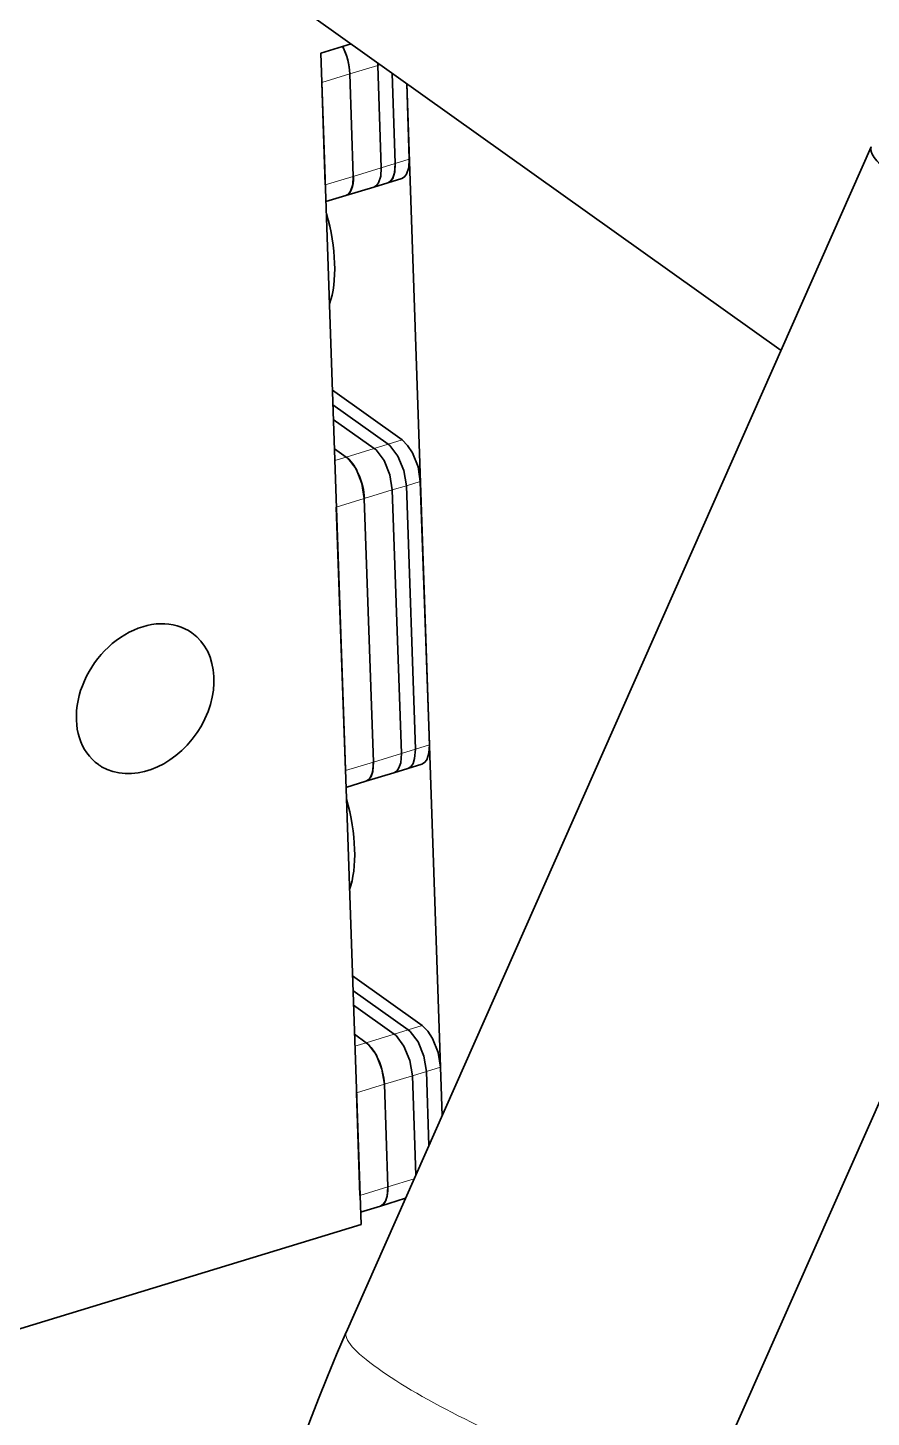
# Model space of a CAD drawing. Header units: millimetres. Extents: x 1333 to 129696, y -57210 to 105899.
# Drawn here: x 57141.5 to 57147.92, y 101246.33 to 101256.9 of the extents above; entities that cross this region are included whole.
import ezdxf

# ---------------------------------------------------------------- set-up
doc = ezdxf.new("R2010")
doc.units = ezdxf.units.MM
doc.header["$LTSCALE"] = 0.5

msp = doc.modelspace()

# ---------------------------------------------------------------- linework, layer by layer
at = {"color": 7, "lineweight": 35}
for p, q in [((57147.237, 101254.443), (57138.651, 101260.556)), ((57143.734, 101256.704), (57144.04, 101247.793)), ((57144.387, 101256.472), (57144.656, 101248.62)), ((57147.922, 101255.99), (57143.926, 101246.973)), ((57150.665, 101254.775), (57146.669, 101245.758))]:
    msp.add_line(p, q, dxfattribs=at)
at = {"color": 7, "lineweight": 35, "ltscale": 0.023911}
msp.add_line((57143.963, 101256.774), (57143.734, 101256.704), dxfattribs=at)
at = {"color": 7, "lineweight": 13, "ltscale": 0.022277}
for p, q in [((57143.954, 101256.546), (57144.167, 101256.611)), ((57143.926, 101253.631), (57144.139, 101253.696)), ((57144.064, 101253.316), (57144.277, 101253.381)), ((57144.133, 101251.311), (57144.346, 101251.376)), ((57144.079, 101249.176), (57144.292, 101249.241)), ((57144.217, 101248.86), (57144.43, 101248.925))]:
    msp.add_line(p, q, dxfattribs=at)
at = {"color": 7, "lineweight": 35, "ltscale": 0.001865}
msp.add_line((57144.167, 101256.611), (57144.166, 101256.629), dxfattribs=at)
msp.add_line((57144.167, 101256.611), (57144.166, 101256.629), dxfattribs=at)
at = {"color": 7, "lineweight": 13, "ltscale": 0.001832}
msp.add_line((57144.167, 101256.611), (57144.184, 101256.616), dxfattribs=at)
at = {"color": 7, "lineweight": 35, "ltscale": 0.078016}
for p, q in [((57144.193, 101255.831), (57144.167, 101256.611)), ((57144.193, 101255.831), (57144.167, 101256.611)), ((57144.004, 101248.795), (57144.031, 101248.015))]:
    msp.add_line(p, q, dxfattribs=at)
at = {"color": 7, "lineweight": 13, "ltscale": 0.022271}
for p, q in [((57143.741, 101256.481), (57143.954, 101256.546)), ((57143.767, 101255.701), (57143.98, 101255.766)), ((57143.98, 101255.766), (57144.193, 101255.831)), ((57143.851, 101253.251), (57144.064, 101253.316)), ((57143.92, 101251.246), (57144.133, 101251.311)), ((57144.004, 101248.795), (57144.217, 101248.86)), ((57144.031, 101248.015), (57144.244, 101248.08))]:
    msp.add_line(p, q, dxfattribs=at)
at = {"color": 7, "lineweight": 35, "ltscale": 0.078015}
for p, q in [((57143.954, 101256.546), (57143.98, 101255.766)), ((57143.98, 101255.766), (57143.954, 101256.546))]:
    msp.add_line(p, q, dxfattribs=at)
at = {"color": 7, "lineweight": 35, "ltscale": 0.068734}
msp.add_line((57144.3, 101255.864), (57144.276, 101256.551), dxfattribs=at)
msp.add_line((57144.3, 101255.864), (57144.276, 101256.551), dxfattribs=at)
at = {"color": 7, "lineweight": 35, "ltscale": 0.078017}
for p, q in [((57143.741, 101256.481), (57143.767, 101255.701)), ((57144.217, 101248.86), (57144.244, 101248.08)), ((57144.244, 101248.08), (57144.217, 101248.86))]:
    msp.add_line(p, q, dxfattribs=at)
at = {"color": 7, "lineweight": 35, "ltscale": 0.057622}
msp.add_line((57144.387, 101256.472), (57144.406, 101255.896), dxfattribs=at)
at = {"color": 7, "lineweight": 13, "ltscale": 0.011141}
msp.add_line((57144.193, 101255.831), (57144.3, 101255.864), dxfattribs=at)
at = {"color": 7, "lineweight": 13, "ltscale": 0.011135}
for p, q in [((57144.3, 101255.864), (57144.406, 101255.896)), ((57144.246, 101253.729), (57144.352, 101253.761)), ((57144.139, 101253.696), (57144.246, 101253.729)), ((57144.384, 101253.413), (57144.49, 101253.446)), ((57144.277, 101253.381), (57144.384, 101253.413)), ((57144.453, 101251.408), (57144.559, 101251.441)), ((57144.346, 101251.376), (57144.453, 101251.408)), ((57144.292, 101249.241), (57144.398, 101249.273)), ((57144.398, 101249.273), (57144.505, 101249.306)), ((57144.43, 101248.925), (57144.537, 101248.958)), ((57144.537, 101248.958), (57144.643, 101248.99))]:
    msp.add_line(p, q, dxfattribs=at)
at = {"color": 7, "lineweight": 35, "ltscale": 0.022271}
for p, q in [((57143.923, 101255.62), (57144.136, 101255.685)), ((57144.076, 101251.165), (57144.289, 101251.23))]:
    msp.add_line(p, q, dxfattribs=at)
at = {"color": 7, "lineweight": 35, "ltscale": 0.011135}
for p, q in [((57144.136, 101255.685), (57144.242, 101255.718)), ((57144.242, 101255.718), (57144.349, 101255.75)), ((57144.289, 101251.23), (57144.395, 101251.262)), ((57144.395, 101251.262), (57144.502, 101251.295))]:
    msp.add_line(p, q, dxfattribs=at)
at = {"color": 7, "lineweight": 35, "ltscale": 0.015788}
msp.add_line((57143.772, 101255.574), (57143.923, 101255.62), dxfattribs=at)
at = {"color": 7, "lineweight": 35, "ltscale": 0.065223}
for p, q in [((57144.352, 101253.761), (57143.821, 101254.14)), ((57143.974, 101249.684), (57144.505, 101249.306))]:
    msp.add_line(p, q, dxfattribs=at)
at = {"color": 7, "lineweight": 35, "ltscale": 0.051682}
for p, q in [((57144.246, 101253.729), (57143.825, 101254.029)), ((57144.246, 101253.729), (57143.825, 101254.029)), ((57144.398, 101249.273), (57143.977, 101249.573)), ((57144.398, 101249.273), (57143.977, 101249.573))]:
    msp.add_line(p, q, dxfattribs=at)
at = {"color": 7, "lineweight": 35, "ltscale": 0.038142}
for p, q in [((57144.139, 101253.696), (57143.828, 101253.918)), ((57144.139, 101253.696), (57143.828, 101253.918)), ((57144.292, 101249.241), (57143.981, 101249.462)), ((57144.292, 101249.241), (57143.981, 101249.462))]:
    msp.add_line(p, q, dxfattribs=at)
at = {"color": 7, "lineweight": 35, "ltscale": 0.011052}
for p, q in [((57143.836, 101253.695), (57143.926, 101253.631)), ((57143.926, 101253.631), (57143.836, 101253.695)), ((57143.989, 101249.24), (57144.079, 101249.176)), ((57144.079, 101249.176), (57143.989, 101249.24))]:
    msp.add_line(p, q, dxfattribs=at)
at = {"color": 7, "lineweight": 13, "ltscale": 0.009087}
for p, q in [((57143.839, 101253.605), (57143.926, 101253.631)), ((57143.992, 101249.149), (57144.079, 101249.176))]:
    msp.add_line(p, q, dxfattribs=at)
at = {"color": 7, "lineweight": 35, "ltscale": 0.200614}
for p, q in [((57144.49, 101253.446), (57144.559, 101251.441)), ((57144.346, 101251.376), (57144.277, 101253.381)), ((57144.346, 101251.376), (57144.277, 101253.381)), ((57144.453, 101251.408), (57144.384, 101253.413)), ((57144.453, 101251.408), (57144.384, 101253.413)), ((57143.851, 101253.251), (57143.92, 101251.246)), ((57144.064, 101253.316), (57144.133, 101251.311)), ((57144.133, 101251.311), (57144.064, 101253.316))]:
    msp.add_line(p, q, dxfattribs=at)
at = {"color": 7, "lineweight": 35, "ltscale": 0.015787}
msp.add_line((57143.924, 101251.118), (57144.075, 101251.165), dxfattribs=at)
at = {"color": 7, "lineweight": 35, "ltscale": 0.075659}
msp.add_line((57144.456, 101248.169), (57144.43, 101248.925), dxfattribs=at)
msp.add_line((57144.456, 101248.169), (57144.43, 101248.925), dxfattribs=at)
at = {"color": 7, "lineweight": 35, "ltscale": 0.056355}
msp.add_line((57144.556, 101248.394), (57144.537, 101248.958), dxfattribs=at)
msp.add_line((57144.556, 101248.394), (57144.537, 101248.958), dxfattribs=at)
at = {"color": 7, "lineweight": 35, "ltscale": 0.037051}
msp.add_line((57144.643, 101248.99), (57144.656, 101248.62), dxfattribs=at)
at = {"color": 7, "lineweight": 13, "ltscale": 0.020912}
msp.add_line((57144.244, 101248.08), (57144.444, 101248.141), dxfattribs=at)
at = {"color": 7, "lineweight": 35, "ltscale": 0.02005}
msp.add_line((57144.186, 101247.934), (57144.378, 101247.993), dxfattribs=at)
at = {"color": 7, "lineweight": 35, "ltscale": 0.015711}
msp.add_line((57144.036, 101247.888), (57144.186, 101247.934), dxfattribs=at)
at = {"color": 7, "lineweight": 35, "ltscale": 0.445458}
msp.add_line((57144.04, 101247.793), (57139.779, 101246.493), dxfattribs=at)
at = {"color": 7, "lineweight": 35}
for points in [[(57144.242, 101255.718), (57144.263, 101255.73), (57144.28, 101255.751), (57144.296, 101255.801), (57144.3, 101255.864)], [(57144.242, 101255.718), (57144.264, 101255.731), (57144.282, 101255.755), (57144.295, 101255.793), (57144.3, 101255.864)], [(57144.349, 101255.75), (57144.37, 101255.762), (57144.386, 101255.783), (57144.403, 101255.834), (57144.406, 101255.896)], [(57143.923, 101255.62), (57143.944, 101255.632), (57143.96, 101255.653), (57143.977, 101255.704), (57143.98, 101255.766)], [(57144.136, 101255.685), (57144.157, 101255.697), (57144.173, 101255.718), (57144.19, 101255.769), (57144.193, 101255.831)], [(57144.136, 101255.685), (57144.157, 101255.697), (57144.173, 101255.718), (57144.19, 101255.769), (57144.193, 101255.831)], [(57144.49, 101253.446), (57144.473, 101253.557), (57144.431, 101253.664), (57144.394, 101253.72), (57144.352, 101253.761)], [(57144.277, 101253.381), (57144.259, 101253.496), (57144.214, 101253.606), (57144.153, 101253.685), (57144.139, 101253.696)], [(57144.277, 101253.381), (57144.259, 101253.496), (57144.214, 101253.606), (57144.153, 101253.685), (57144.139, 101253.696)], [(57144.384, 101253.413), (57144.365, 101253.528), (57144.32, 101253.639), (57144.259, 101253.718), (57144.246, 101253.729)], [(57144.384, 101253.413), (57144.365, 101253.528), (57144.32, 101253.639), (57144.259, 101253.718), (57144.246, 101253.729)], [(57144.064, 101253.316), (57144.046, 101253.431), (57144.001, 101253.541), (57143.94, 101253.62), (57143.926, 101253.631)], [(57144.502, 101251.295), (57144.523, 101251.307), (57144.539, 101251.328), (57144.555, 101251.378), (57144.559, 101251.441)], [(57144.288, 101251.23), (57144.311, 101251.243), (57144.328, 101251.267), (57144.341, 101251.305), (57144.346, 101251.376)], [(57144.288, 101251.23), (57144.311, 101251.243), (57144.328, 101251.267), (57144.341, 101251.305), (57144.346, 101251.376)], [(57144.395, 101251.262), (57144.417, 101251.275), (57144.435, 101251.299), (57144.447, 101251.338), (57144.453, 101251.408)], [(57144.395, 101251.262), (57144.417, 101251.275), (57144.435, 101251.299), (57144.447, 101251.338), (57144.453, 101251.408)], [(57144.075, 101251.165), (57144.098, 101251.178), (57144.115, 101251.202), (57144.128, 101251.24), (57144.133, 101251.311)], [(57144.43, 101248.925), (57144.411, 101249.04), (57144.366, 101249.151), (57144.306, 101249.23), (57144.292, 101249.241)], [(57144.43, 101248.925), (57144.411, 101249.04), (57144.366, 101249.151), (57144.306, 101249.23), (57144.292, 101249.241)], [(57144.537, 101248.958), (57144.518, 101249.073), (57144.473, 101249.183), (57144.412, 101249.262), (57144.398, 101249.273)], [(57144.537, 101248.958), (57144.518, 101249.073), (57144.473, 101249.183), (57144.412, 101249.262), (57144.398, 101249.273)], [(57144.643, 101248.99), (57144.625, 101249.102), (57144.583, 101249.208), (57144.547, 101249.264), (57144.505, 101249.306)], [(57144.217, 101248.86), (57144.198, 101248.975), (57144.153, 101249.086), (57144.093, 101249.165), (57144.079, 101249.176)], [(57144.186, 101247.934), (57144.208, 101247.947), (57144.226, 101247.972), (57144.239, 101248.01), (57144.244, 101248.08)]]:
    msp.add_lwpolyline(points, dxfattribs=at)
msp.add_arc((57143.428, 101256.519), 0.527, 2.9745, 26.5691, dxfattribs=at)
for centre, major_axis, ratio, start_param, end_param in [((57143.823, 101256.639), (0.073, -0.239), 0.454179, 1.037662, 1.930975), ((57149.294, 101255.383), (-1.371, 0.608), 0.16504, 6.28316, 9.424753), ((57143.85, 101255.859), (0.073, -0.239), 0.454179, 6.283075, 7.320848), ((57143.404, 101255.415), (0.242, -0.795), 0.454179, 0.553832, 1.521499), ((57143.934, 101253.409), (0.073, -0.239), 0.454179, 1.037662, 2.608459), ((57142.396, 101251.793), (0.356, 0.501), 0.767269, 6.283085, 9.424678), ((57142.396, 101251.793), (0.356, 0.501), 0.767269, 3.203731, 6.283085), ((57142.396, 101251.793), (0.356, 0.501), 0.767269, 3.141492, 3.203731), ((57144.002, 101251.404), (0.073, -0.239), 0.454179, 6.283075, 7.320848), ((57143.556, 101250.959), (0.242, -0.795), 0.454179, 0.553833, 1.521498), ((57144.086, 101248.953), (0.073, -0.239), 0.454179, 1.037662, 2.608459), ((57144.113, 101248.173), (0.073, -0.239), 0.454179, 6.283075, 7.320848), ((57152.914, 101244.238), (-6.903, -9.311), 0.79339, 4.988071, 5.499342)]:
    msp.add_ellipse(centre, major_axis=major_axis, ratio=ratio, start_param=start_param, end_param=end_param, dxfattribs=at)
at = {"color": 7, "lineweight": 13}
for start_param, end_param in [(6.28316, 6.962607), (0.679421, 3.141568)]:
    msp.add_ellipse((57145.298, 101246.366), major_axis=(-1.371, 0.608), ratio=0.16504, start_param=start_param, end_param=end_param, dxfattribs=at)

doc.saveas('drawing.dxf')
